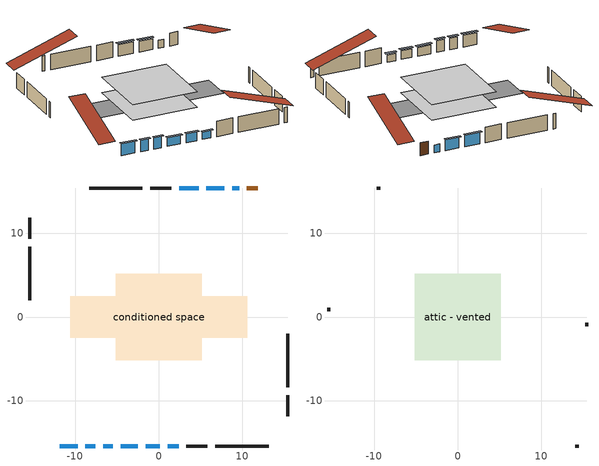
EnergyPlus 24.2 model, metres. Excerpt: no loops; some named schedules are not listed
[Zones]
conditioned space
 floor adiabatic (AdiabaticFloorConstruction): -5.15,-5.15 -5.15,5.15 5.15,5.15 5.15,-5.15 z0
 floor foundation (Slab1 construction): -10.57,-2.51 -10.57,2.51 10.57,2.51 10.57,-2.51 z0
 wall outside (AdiabaticWallConstruction 1): 11.84,15.42 10.53,15.42 z0:2.03
 wall outside (AdiabaticWallConstruction): 9.61,15.42 8.78,15.42 z0:1.22; -11.84,-15.42 -9.68,-15.42 z0:1.85; 7.85,15.42 5.69,15.42 z0:1.68; 4.76,15.42 2.43,15.42 / -8.76,-15.42 -7.59,-15.42 / -6.66,-15.42 -5.49,-15.42 z0:1.81; -4.56,-15.42 -2.48,-15.42 z0:1.35; -1.55,-15.42 0.13,-15.42 z0:1.37; 1.05,-15.42 2.37,-15.42 z0:1.14
 wall outside (Wall1 construction): 1.5,15.42 -1.02,15.42 / 3.3,-15.42 5.82,-15.42 / -15.42,11.84 -15.42,9.33 / 15.42,-11.84 15.42,-9.33 z0:2.44
 wall outside (Wall2 construction): -1.95,15.42 -8.33,15.42 / 6.75,-15.42 13.13,-15.42 / -15.42,8.4 -15.42,2.02 / 15.42,-8.4 15.42,-2.02 z0:2.44
 window (WindowConstruction 8): 9.6,15.42 8.78,15.42 z0:1.22
 window (WindowConstruction 7): -11.84,-15.42 -9.68,-15.42 z0:1.85
 window (WindowConstruction): 7.85,15.42 5.69,15.42 z0:1.68
 window (WindowConstruction 1): 4.76,15.42 2.43,15.42 z0:1.8
 window (WindowConstruction 2): -8.76,-15.42 -7.59,-15.42 z0:1.8
 window (WindowConstruction 3): -6.66,-15.42 -5.49,-15.42 z0:1.8
 window (WindowConstruction 4): -4.56,-15.42 -2.48,-15.42 z0:1.35
 window (WindowConstruction 5): -1.55,-15.42 0.12,-15.42 z0:1.37
 window (WindowConstruction 6): 1.05,-15.42 2.37,-15.42 z0:1.14
 door (Door): 11.84,15.42 10.53,15.42 z0:2.03
 ceiling adiabatic (AdiabaticFloorConstruction): 5.15,-5.15 5.15,5.15 -5.15,5.15 -5.15,-5.15 z0
attic - vented
 floor to conditioned space (Floor1 construction Reversed): -5.15,-5.15 -5.15,5.15 5.15,5.15 5.15,-5.15 z2.44
 wall outside (Wall3 construction): -9.25,15.42 -9.69,15.42 / 14.06,-15.42 14.49,-15.42 / -15.42,1.09 -15.42,0.66 / 15.42,-1.09 15.42,-0.66 z0:2.44
 roof outside (Roof1 construction): 12.77,15.42,2.44 12.77,5.38,5.78 15.42,5.38,5.78 15.42,15.42,2.44; -12.77,-15.42,2.44 -12.77,-5.38,5.78 -15.42,-5.38,5.78 -15.42,-15.42,2.44; -15.42,12.77,2.44 -5.38,12.77,5.78 -5.38,15.42,5.78 -15.42,15.42,2.44; 15.42,-12.77,2.44 5.38,-12.77,5.78 5.38,-15.42,5.78 15.42,-15.42,2.44
shading: -9.48,-15.42 -12.04,-15.42 -12.04,-15.83 -9.48,-15.83 z2.05; 5.49,15.42 8.05,15.42 8.05,15.83 5.49,15.83 z1.88; 2.23,15.42 4.96,15.42 4.96,15.83 2.23,15.83 z2.01; -7.39,-15.42 -8.96,-15.42 -8.96,-15.83 -7.39,-15.83 z2.01; -5.29,-15.42 -6.86,-15.42 -6.86,-15.83 -5.29,-15.83 z2.01; -2.28,-15.42 -4.76,-15.42 -4.76,-15.83 -2.28,-15.83 z1.55; 0.33,-15.42 -1.75,-15.42 -1.75,-15.83 0.33,-15.83 z1.57; 2.57,-15.42 0.85,-15.42 0.85,-15.83 2.57,-15.83 z1.34
[Building]
Building 1: Terrain=Suburbs
[Site:Location]
Fredericton_NB: Latitude {deg}=45.87; Longitude {deg}=-66.54; Time Zone {hr}=-4; Elevation {m}=21; Keep Site Location Information=Yes
[Site:GroundTemperature:Shallow]
1.40444, -0.745387, -0.917552, 0.102649, 4.19819, 8.27465, 11.8087, 14.0475, 14.2377, 12.4168, 8.97287, 5.02146
[Site:WaterMainsTemperature]
Calculation Method=Schedule; Temperature Schedule=mains temperature schedule
[Material] Roughness=Rough; Thermal Absorptance=0.9
Name | Thickness {m} | Conductivity {W/m-K} | Density {kg/m3} | Specific Heat {J/kg-K} | Solar Absorptance | Visible Absorptance
asphalt or fiberglass shingles | 0.00635 | 0.162714 | 1121.4 | 1465.45 | 0.4 | 0.4
ceiling loosefill ins | 0.0846667 | 0.0480833 | 16.02 | 1046.75 | 0.7 | 0.7
ceiling stud and cavity | 0.1397 | 0.102239 | 65.682 | 1177.47 | 0.7 | 0.7
concrete 4.0 in. | 0.1016 | 1.803125 | 2242.8 | 837.4 | 0.7 | 0.7
door material | 0.04445 | 0.053851 | 512.64 | 1214.23 | 0.7 | 0.7
floor covering | 0.0127 | 0.0433444 | 54.468 | 1339.84 | 0.6 | 0.6
floor rigid ins; wall rigid ins | 0.512978 | 0.029427 | 32.04 | 1214.23 | 0.7 | 0.7
floor stud and cavity | 0.1397 | 1.75129 | 37.0049 | 1207.88 | 0.7 | 0.7
furniture material conditioned space 1 | 0.1524 | 0.115458 | 640.8 | 1214.23 | 0.6 | 0.6
gypsum board | 0.0127 | 0.160291 | 801 | 837.4 | 0.6 | 0.6
interior vertical ins | 0.025908 | 0.029427 | 32.04 | 1214.23 | 0.7 | 0.7
osb sheathing 0.5 in. | 0.0127 | 0.115458 | 512.64 | 1214.23 | 0.7 | 0.7
osb sheathing 0.75 in. | 0.01905 | 0.115458 | 512.64 | 1214.23 | 0.7 | 0.7
slab rigid ins | 0.0378081 | 0.029427 | 32.04 | 1214.23 | 0.7 | 0.7
wall stud and cavity | 0.1397 | 0.108238 | 139.0536 | 1170.24 | 0.7 | 0.7
wall stud and cavity 1 | 0.1397 | 0.0944506 | 139.0536 | 1170.24 | 0.7 | 0.7
wall stud and cavity 2 | 0.0889 | 6.1454 | 50.32683 | 1063.81 | 0.6 | 0.6
wall stud and cavity 3 | 0.0889 | 0.380278 | 52.3479 | 1209.89 | 0.7 | 0.7
wall stud and cavity 4 | 0.0889 | 0.391764 | 83.0341 | 1211.67 | 0.7 | 0.7
wood siding | 0.0254 | 0.102417 | 544.68 | 1172.36 | 0.4 | 0.4
wood siding 1 | 0.00254 | 0.102417 | 544.68 | 1172.36 | 0.4 | 0.4
wood siding 2; wood siding 3 | 0.0254 | 0.102417 | 544.68 | 1172.36 | 0.7 | 0.7
[WindowMaterial:SimpleGlazingSystem]
Name | U-Factor {W/m2-K} | Solar Heat Gain Coefficient
WindowMaterial | 3.28927 | 0.63
WindowMaterial 1 | 1.85898 | 0.5
WindowMaterial 2 | 2.11562 | 0.63
WindowMaterial 3 | 2.08553 | 0.64
WindowMaterial 4 | 3.01104 | 0.55
WindowMaterial 5 | 2.3541 | 0.53
WindowMaterial 6 | 2.18489 | 0.6
WindowMaterial 7 | 6.67051 | 0.76
[Construction]
AdiabaticFloorConstruction: floor stud and cavity, floor rigid ins, osb sheathing 0.75 in., floor covering
AdiabaticWallConstruction: wood siding 2, wall rigid ins, wall stud and cavity 3, gypsum board
AdiabaticWallConstruction 1: wood siding 3, wall rigid ins, wall stud and cavity 3, gypsum board
Door: door material
Floor1 construction Reversed: gypsum board, ceiling stud and cavity, ceiling loosefill ins
furniture construction conditioned space 1: furniture material conditioned space 1
PartitionWallConstruction: gypsum board, wall stud and cavity 4, gypsum board
Roof1 construction: asphalt or fiberglass shingles
Slab1 construction: slab rigid ins, concrete 4.0 in.
Wall1 construction: wood siding, osb sheathing 0.5 in., wall stud and cavity, gypsum board
Wall2 construction: wood siding, osb sheathing 0.5 in., wall stud and cavity 1, gypsum board
Wall3 construction: wood siding 1, wall stud and cavity 2
WindowConstruction: WindowMaterial
WindowConstruction 1; WindowConstruction 2: WindowMaterial 1
WindowConstruction 3: WindowMaterial 2
WindowConstruction 4: WindowMaterial 3
WindowConstruction 5: WindowMaterial 4
WindowConstruction 6: WindowMaterial 5
WindowConstruction 7: WindowMaterial 6
WindowConstruction 8: WindowMaterial 7
[Zone] Multiplier=1; Part of Total Floor Area=Yes
Name | Volume {m3}
attic - vented | 57.6162
conditioned space | 229.6
[Space]
Name | Zone | Volume {m3}
attic - vented 1 | attic - vented | 57.6162
conditioned space 1 | conditioned space | 229.6
[ZoneInfiltration:EffectiveLeakageArea]
infil attic - vented 1: Zone or Space=attic - vented 1; Schedule=Always On Discrete; Effective Air Leakage Area {cm2}=4244.8; Stack Coefficient=0.000402136; Wind Coefficient=1.3549e-05
[ZoneMixing]
whole house fan mix: Zone or Space=attic - vented; Schedule=Always On Continuous; Design Flow Rate Calculation Method=Flow/Zone; Design Flow Rate {m3/s}=0; Source Zone or Space=conditioned space
[SurfaceProperty:ExposedFoundationPerimeter]
Slab1: Exposed Perimeter Calculation Method=TotalExposedPerimeter; Total Exposed Perimeter {m}=52.325
[InternalMass] Zone or ZoneList=conditioned space; Space or SpaceList=conditioned space 1
Name | Construction | Surface Area {m2}
furniture mass conditioned space 1 | furniture construction conditioned space 1 | 84.888
partition wall mass | PartitionWallConstruction | 212.22
[Lights]
interior lighting: Zone or ZoneList or Space or SpaceList=conditioned space 1; Schedule=interior lighting schedule; Design Level Calculation Method=LightingLevel; Lighting Level {W}=343.2; Return Air Fraction=0; Fraction Radiant=0.6; Fraction Visible=0.2; Fraction Replaceable=1
[People]
occupants: Zone or ZoneList or Space or SpaceList=conditioned space 1; Number of People Schedule=occupants schedule; Number of People Calculation Method=People; Number of People=3; Fraction Radiant=0.314171; Sensible Heat Fraction=0.56303; Activity Level Schedule=occupants activity schedule; Carbon Dioxide Generation Rate {m3/s-W}=0; Enable ASHRAE 55 Comfort Warnings=No; Mean Radiant Temperature Calculation Type=EnclosureAveraged
[ElectricEquipment] Zone or ZoneList or Space or SpaceList=conditioned space 1; Design Level Calculation Method=EquipmentLevel
Name | Schedule | Design Level {W} | Fraction Latent | Fraction Radiant | Fraction Lost
clothes dryer | clothes dryer schedule | 140.772 | 0.015 | 0.081 | 0.85
clothes washer | clothes washer schedule | 32.1985 | 0.03 | 0.162 | 0.7
cooking range | cooking range schedule | 215.147 | 0.08 | 0.432 | 0.2
dishwasher | dishwasher schedule | 66.8632 | 0.3 | 0.18 | 0.4
fridge | fridge schedule | 72.9452 | 0 | 0.6 | 0
mech vent bath fan 0 | mech vent bath fan 0 schedule | 50.2 | 0 | 0 | 1
mech vent house fan | mech vent house fan schedule | 0 | 0 | 0 | 1
mech vent house fan cfis | mech vent house fan cfis schedule | 0 | 0 | 0 | 0
mech vent range fan 0 | mech vent range fan 0 schedule | 57 | 0 | 0 | 1
misc plug loads | misc plug loads schedule | 494.7 | 0.045 | 0.513 | 0.1
whole house fan | Always On Discrete | 0 | 0 | 0 | 1
[OtherEquipment] Zone or ZoneList or Space or SpaceList=conditioned space 1; Design Level Calculation Method=EquipmentLevel
Name | Fuel Type | Schedule | Design Level {W} | Fraction Latent | Fraction Radiant | Fraction Lost
clothes dryer 1 | Electricity | clothes dryer schedule | 0 | 0.015 | 0.081 | 0.85
cooking range 1 | Electricity | cooking range schedule | 0 | 0.08 | 0.432 | 0.2
general water use latent | None | general water use schedule | 62.594 | 1 | 0 | 0
general water use sensible | None | general water use schedule | -61.6891 | 0 | 0.6 | 0
mech vent house fan latent load | None | Always On Discrete | 0 | 1 | 0 | 0
mech vent house fan sensible load | None | Always On Discrete | 0 | 0 | 0 | 0
water heater energy adjustment1 | Electricity | Always On Discrete | 0.01 | 0 | 0 | 1
[ZoneInfiltration:DesignFlowRate] Zone or ZoneList or Space or SpaceList=conditioned space 1; Schedule=Always On Discrete; Design Flow Rate Calculation Method=Flow/Zone; Design Flow Rate {m3/s}=0
infil flow; natural vent flow; whole house fan flow
[Foundation:Kiva]
Foundation Kiva 1: Initial Indoor Air Temperature {C}=18; Interior Vertical Insulation Material=interior vertical ins; Interior Vertical Insulation Depth {m}=0.1016; Wall Height Above Grade {m}=0.1016; Wall Depth Below Slab {m}=0.2032
[Foundation:Kiva:Settings]
Soil Conductivity {W/m-K}=0.849921; Soil Density {kg/m3}=1842.3; Soil Specific Heat {J/kg-K}=418.7; Ground Solar Absorptivity=0.9; Ground Thermal Absorptivity=0.9; Ground Surface Roughness {m}=0.03; Far-Field Width {m}=40; Deep-Ground Boundary Condition=ZeroFlux; Deep-Ground Depth {m}=40; Minimum Cell Dimension {m}=0.2; Maximum Cell Growth Coefficient=3; Simulation Timestep=Timestep
[Exterior:Lights]
exterior lighting: Schedule=exterior lighting schedule; Design Level {W}=75.6
[Schedule:Constant]
Name | Hourly Value
Always On Continuous; mech vent house fan schedule; mech vent house fan cfis schedule; Always On Discrete | 1
occupants activity schedule | 117.228
fridge schedule | 0
[Schedule:Day:Interval]
interior lighting schedule day: No, 01:00, 0.108182, 04:00, 0.0901515, 05:00, 0.0991667, 06:00, 0.162273, 07:00, 0.270455, 08:00, 0.342576, 10:00, 0.369621, 11:00, 0.351591, 12:00, 0.333561, 13:00, 0.324545, 14:00, 0.31553, 15:00, 0.333561, 16:00, 0.369621, 17:00, 0.450758, 18:00, 0.585985, 19:00, 0.775303, 20:00, 0.955606, 21:00, 0.991667, 22:00, 0.712197, 23:00, 0.360606, 24:00, 0.162273
interior lighting schedule day 1: No, 01:00, 0.100909, 04:00, 0.0840909, 05:00, 0.0925, 06:00, 0.151364, 07:00, 0.252273, 08:00, 0.319545, 10:00, 0.344773, 11:00, 0.327955, 12:00, 0.311136, 13:00, 0.302727, 14:00, 0.294318, 15:00, 0.311136, 16:00, 0.344773, 17:00, 0.420455, 18:00, 0.546591, 19:00, 0.723182, 20:00, 0.891364, 21:00, 0.925, 22:00, 0.664318, 23:00, 0.336364, 24:00, 0.151364
interior lighting schedule default day: No, 24:00, 0
[Schedule:Week:Daily]
interior lighting schedule Week Rule - Jan1-Jan27: interior lighting schedule day, interior lighting schedule day, interior lighting schedule day, interior lighting schedule day, interior lighting schedule day, interior lighting schedule day, interior lighting schedule day, interior lighting schedule default day, interior lighting schedule default day, interior lighting schedule default day, interior lighting schedule default day, interior lighting schedule default day
interior lighting schedule Week Rule - Jan28-Feb3: interior lighting schedule day, interior lighting schedule day, interior lighting schedule day, interior lighting schedule day, interior lighting schedule day 1, interior lighting schedule day 1, interior lighting schedule day 1, interior lighting schedule default day, interior lighting schedule default day, interior lighting schedule default day, interior lighting schedule default day, interior lighting schedule default day
interior lighting schedule Week Rule - Feb4-Feb24: interior lighting schedule day 1, interior lighting schedule day 1, interior lighting schedule day 1, interior lighting schedule day 1, interior lighting schedule day 1, interior lighting schedule day 1, interior lighting schedule day 1, interior lighting schedule default day, interior lighting schedule default day, interior lighting schedule default day, interior lighting schedule default day, interior lighting schedule default day
interior lighting schedule Week Rule - Feb25-Mar3: interior lighting schedule day 1, interior lighting schedule day 1, interior lighting schedule day 1, interior lighting schedule day 1, interior lighting schedule day 2, interior lighting schedule day 2, interior lighting schedule day 2, interior lighting schedule default day, interior lighting schedule default day, interior lighting schedule default day, interior lighting schedule default day, interior lighting schedule default day
interior lighting schedule Week Rule - Mar4-Mar31: interior lighting schedule day 2, interior lighting schedule day 2, interior lighting schedule day 2, interior lighting schedule day 2, interior lighting schedule day 2, interior lighting schedule day 2, interior lighting schedule day 2, interior lighting schedule default day, interior lighting schedule default day, interior lighting schedule default day, interior lighting schedule default day, interior lighting schedule default day
interior lighting schedule Week Rule - Apr1-Apr28: interior lighting schedule day 3, interior lighting schedule day 3, interior lighting schedule day 3, interior lighting schedule day 3, interior lighting schedule day 3, interior lighting schedule day 3, interior lighting schedule day 3, interior lighting schedule default day, interior lighting schedule default day, interior lighting schedule default day, interior lighting schedule default day, interior lighting schedule default day
interior lighting schedule Week Rule - Apr29-May5: interior lighting schedule day 3, interior lighting schedule day 3, interior lighting schedule day 4, interior lighting schedule day 4, interior lighting schedule day 4, interior lighting schedule day 4, interior lighting schedule day 4, interior lighting schedule default day, interior lighting schedule default day, interior lighting schedule default day, interior lighting schedule default day, interior lighting schedule default day
interior lighting schedule Week Rule - May6-May26: interior lighting schedule day 4, interior lighting schedule day 4, interior lighting schedule day 4, interior lighting schedule day 4, interior lighting schedule day 4, interior lighting schedule day 4, interior lighting schedule day 4, interior lighting schedule default day, interior lighting schedule default day, interior lighting schedule default day, interior lighting schedule default day, interior lighting schedule default day
interior lighting schedule Week Rule - May27-Jun2: interior lighting schedule day 4, interior lighting schedule day 4, interior lighting schedule day 4, interior lighting schedule day 4, interior lighting schedule day 4, interior lighting schedule day 5, interior lighting schedule day 5, interior lighting schedule default day, interior lighting schedule default day, interior lighting schedule default day, interior lighting schedule default day, interior lighting schedule default day
interior lighting schedule Week Rule - Jun3-Jun30: interior lighting schedule day 5, interior lighting schedule day 5, interior lighting schedule day 5, interior lighting schedule day 5, interior lighting schedule day 5, interior lighting schedule day 5, interior lighting schedule day 5, interior lighting schedule default day, interior lighting schedule default day, interior lighting schedule default day, interior lighting schedule default day, interior lighting schedule default day
interior lighting schedule Week Rule - Jul1-Jul28: interior lighting schedule day 6, interior lighting schedule day 6, interior lighting schedule day 6, interior lighting schedule day 6, interior lighting schedule day 6, interior lighting schedule day 6, interior lighting schedule day 6, interior lighting schedule default day, interior lighting schedule default day, interior lighting schedule default day, interior lighting schedule default day, interior lighting schedule default day
interior lighting schedule Week Rule - Jul29-Aug4: interior lighting schedule day 6, interior lighting schedule day 6, interior lighting schedule day 6, interior lighting schedule day 7, interior lighting schedule day 7, interior lighting schedule day 7, interior lighting schedule day 7, interior lighting schedule default day, interior lighting schedule default day, interior lighting schedule default day, interior lighting schedule default day, interior lighting schedule default day
interior lighting schedule Week Rule - Aug5-Aug25: interior lighting schedule day 7, interior lighting schedule day 7, interior lighting schedule day 7, interior lighting schedule day 7, interior lighting schedule day 7, interior lighting schedule day 7, interior lighting schedule day 7, interior lighting schedule default day, interior lighting schedule default day, interior lighting schedule default day, interior lighting schedule default day, interior lighting schedule default day
interior lighting schedule Week Rule - Aug26-Sep1: interior lighting schedule day 7, interior lighting schedule day 7, interior lighting schedule day 7, interior lighting schedule day 7, interior lighting schedule day 7, interior lighting schedule day 7, interior lighting schedule day 8, interior lighting schedule default day, interior lighting schedule default day, interior lighting schedule default day, interior lighting schedule default day, interior lighting schedule default day
interior lighting schedule Week Rule - Sep2-Sep29: interior lighting schedule day 8, interior lighting schedule day 8, interior lighting schedule day 8, interior lighting schedule day 8, interior lighting schedule day 8, interior lighting schedule day 8, interior lighting schedule day 8, interior lighting schedule default day, interior lighting schedule default day, interior lighting schedule default day, interior lighting schedule default day, interior lighting schedule default day
interior lighting schedule Week Rule - Sep30-Oct6: interior lighting schedule day 8, interior lighting schedule day 9, interior lighting schedule day 9, interior lighting schedule day 9, interior lighting schedule day 9, interior lighting schedule day 9, interior lighting schedule day 9, interior lighting schedule default day, interior lighting schedule default day, interior lighting schedule default day, interior lighting schedule default day, interior lighting schedule default day
interior lighting schedule Week Rule - Oct7-Oct27: interior lighting schedule day 9, interior lighting schedule day 9, interior lighting schedule day 9, interior lighting schedule day 9, interior lighting schedule day 9, interior lighting schedule day 9, interior lighting schedule day 9, interior lighting schedule default day, interior lighting schedule default day, interior lighting schedule default day, interior lighting schedule default day, interior lighting schedule default day
interior lighting schedule Week Rule - Oct28-Nov3: interior lighting schedule day 9, interior lighting schedule day 9, interior lighting schedule day 9, interior lighting schedule day 9, interior lighting schedule day 10, interior lighting schedule day 10, interior lighting schedule day 10, interior lighting schedule default day, interior lighting schedule default day, interior lighting schedule default day, interior lighting schedule default day, interior lighting schedule default day
interior lighting schedule Week Rule - Nov4-Nov24: interior lighting schedule day 10, interior lighting schedule day 10, interior lighting schedule day 10, interior lighting schedule day 10, interior lighting schedule day 10, interior lighting schedule day 10, interior lighting schedule day 10, interior lighting schedule default day, interior lighting schedule default day, interior lighting schedule default day, interior lighting schedule default day, interior lighting schedule default day
interior lighting schedule Week Rule - Nov25-Dec1: interior lighting schedule day 10, interior lighting schedule day 10, interior lighting schedule day 10, interior lighting schedule day 10, interior lighting schedule day 10, interior lighting schedule day 10, interior lighting schedule day 11, interior lighting schedule default day, interior lighting schedule default day, interior lighting schedule default day, interior lighting schedule default day, interior lighting schedule default day
interior lighting schedule Week Rule - Dec2-Dec31: interior lighting schedule day 11, interior lighting schedule day 11, interior lighting schedule day 11, interior lighting schedule day 11, interior lighting schedule day 11, interior lighting schedule day 11, interior lighting schedule day 11, interior lighting schedule default day, interior lighting schedule default day, interior lighting schedule default day, interior lighting schedule default day, interior lighting schedule default day
occupants schedule Week Rule - Jan1-Dec31: occupants schedule day, occupants schedule day, occupants schedule day, occupants schedule day, occupants schedule day, occupants schedule day, occupants schedule day, occupants schedule default day, occupants schedule default day, occupants schedule default day, occupants schedule default day, occupants schedule default day
clothes dryer schedule Week Rule - Jan1-Dec31: clothes dryer schedule day, clothes dryer schedule day, clothes dryer schedule day, clothes dryer schedule day, clothes dryer schedule day, clothes dryer schedule day, clothes dryer schedule day, clothes dryer schedule default day, clothes dryer schedule default day, clothes dryer schedule default day, clothes dryer schedule default day, clothes dryer schedule default day
clothes washer schedule Week Rule - Jan1-Dec31: clothes washer schedule day, clothes washer schedule day, clothes washer schedule day, clothes washer schedule day, clothes washer schedule day, clothes washer schedule day, clothes washer schedule day, clothes washer schedule default day, clothes washer schedule default day, clothes washer schedule default day, clothes washer schedule default day, clothes washer schedule default day
cooking range schedule Week Rule - Jan1-Dec31: cooking range schedule day, cooking range schedule day, cooking range schedule day, cooking range schedule day, cooking range schedule day, cooking range schedule day, cooking range schedule day, cooking range schedule default day, cooking range schedule default day, cooking range schedule default day, cooking range schedule default day, cooking range schedule default day
dishwasher schedule Week Rule - Jan1-Dec31: dishwasher schedule day, dishwasher schedule day, dishwasher schedule day, dishwasher schedule day, dishwasher schedule day, dishwasher schedule day, dishwasher schedule day, dishwasher schedule default day, dishwasher schedule default day, dishwasher schedule default day, dishwasher schedule default day, dishwasher schedule default day
mech vent bath fan 0 schedule Week Rule - Jan1-Dec31: mech vent bath fan 0 schedule day, mech vent bath fan 0 schedule day, mech vent bath fan 0 schedule day, mech vent bath fan 0 schedule day, mech vent bath fan 0 schedule day, mech vent bath fan 0 schedule day, mech vent bath fan 0 schedule day, mech vent bath fan 0 schedule default day, mech vent bath fan 0 schedule default day, mech vent bath fan 0 schedule default day, mech vent bath fan 0 schedule default day, mech vent bath fan 0 schedule default day
mech vent range fan 0 schedule Week Rule - Jan1-Dec31: mech vent range fan 0 schedule day, mech vent range fan 0 schedule day, mech vent range fan 0 schedule day, mech vent range fan 0 schedule day, mech vent range fan 0 schedule day, mech vent range fan 0 schedule day, mech vent range fan 0 schedule day, mech vent range fan 0 schedule default day, mech vent range fan 0 schedule default day, mech vent range fan 0 schedule default day, mech vent range fan 0 schedule default day, mech vent range fan 0 schedule default day
misc plug loads schedule Week Rule - Jan1-Dec31: misc plug loads schedule day, misc plug loads schedule day, misc plug loads schedule day, misc plug loads schedule day, misc plug loads schedule day, misc plug loads schedule day, misc plug loads schedule day, misc plug loads schedule default day, misc plug loads schedule default day, misc plug loads schedule default day, misc plug loads schedule default day, misc plug loads schedule default day
general water use schedule Week Rule - Jan1-Dec31: general water use schedule day, general water use schedule day, general water use schedule day, general water use schedule day, general water use schedule day, general water use schedule day, general water use schedule day, general water use schedule default day, general water use schedule default day, general water use schedule default day, general water use schedule default day, general water use schedule default day
exterior lighting schedule Week Rule - Jan1-Jan27: exterior lighting schedule day, exterior lighting schedule day, exterior lighting schedule day, exterior lighting schedule day, exterior lighting schedule day, exterior lighting schedule day, exterior lighting schedule day, exterior lighting schedule default day, exterior lighting schedule default day, exterior lighting schedule default day, exterior lighting schedule default day, exterior lighting schedule default day
exterior lighting schedule Week Rule - Jan28-Feb3: exterior lighting schedule day, exterior lighting schedule day, exterior lighting schedule day, exterior lighting schedule day, exterior lighting schedule day 1, exterior lighting schedule day 1, exterior lighting schedule day 1, exterior lighting schedule default day, exterior lighting schedule default day, exterior lighting schedule default day, exterior lighting schedule default day, exterior lighting schedule default day
exterior lighting schedule Week Rule - Feb4-Feb24: exterior lighting schedule day 1, exterior lighting schedule day 1, exterior lighting schedule day 1, exterior lighting schedule day 1, exterior lighting schedule day 1, exterior lighting schedule day 1, exterior lighting schedule day 1, exterior lighting schedule default day, exterior lighting schedule default day, exterior lighting schedule default day, exterior lighting schedule default day, exterior lighting schedule default day
exterior lighting schedule Week Rule - Feb25-Mar3: exterior lighting schedule day 1, exterior lighting schedule day 1, exterior lighting schedule day 1, exterior lighting schedule day 1, exterior lighting schedule day 2, exterior lighting schedule day 2, exterior lighting schedule day 2, exterior lighting schedule default day, exterior lighting schedule default day, exterior lighting schedule default day, exterior lighting schedule default day, exterior lighting schedule default day
exterior lighting schedule Week Rule - Mar4-Mar31: exterior lighting schedule day 2, exterior lighting schedule day 2, exterior lighting schedule day 2, exterior lighting schedule day 2, exterior lighting schedule day 2, exterior lighting schedule day 2, exterior lighting schedule day 2, exterior lighting schedule default day, exterior lighting schedule default day, exterior lighting schedule default day, exterior lighting schedule default day, exterior lighting schedule default day
exterior lighting schedule Week Rule - Apr1-Apr28: exterior lighting schedule day 3, exterior lighting schedule day 3, exterior lighting schedule day 3, exterior lighting schedule day 3, exterior lighting schedule day 3, exterior lighting schedule day 3, exterior lighting schedule day 3, exterior lighting schedule default day, exterior lighting schedule default day, exterior lighting schedule default day, exterior lighting schedule default day, exterior lighting schedule default day
exterior lighting schedule Week Rule - Apr29-May5: exterior lighting schedule day 3, exterior lighting schedule day 3, exterior lighting schedule day 4, exterior lighting schedule day 4, exterior lighting schedule day 4, exterior lighting schedule day 4, exterior lighting schedule day 4, exterior lighting schedule default day, exterior lighting schedule default day, exterior lighting schedule default day, exterior lighting schedule default day, exterior lighting schedule default day
exterior lighting schedule Week Rule - May6-May26: exterior lighting schedule day 4, exterior lighting schedule day 4, exterior lighting schedule day 4, exterior lighting schedule day 4, exterior lighting schedule day 4, exterior lighting schedule day 4, exterior lighting schedule day 4, exterior lighting schedule default day, exterior lighting schedule default day, exterior lighting schedule default day, exterior lighting schedule default day, exterior lighting schedule default day
exterior lighting schedule Week Rule - May27-Jun2: exterior lighting schedule day 4, exterior lighting schedule day 4, exterior lighting schedule day 4, exterior lighting schedule day 4, exterior lighting schedule day 4, exterior lighting schedule day 5, exterior lighting schedule day 5, exterior lighting schedule default day, exterior lighting schedule default day, exterior lighting schedule default day, exterior lighting schedule default day, exterior lighting schedule default day
exterior lighting schedule Week Rule - Jun3-Jun30: exterior lighting schedule day 5, exterior lighting schedule day 5, exterior lighting schedule day 5, exterior lighting schedule day 5, exterior lighting schedule day 5, exterior lighting schedule day 5, exterior lighting schedule day 5, exterior lighting schedule default day, exterior lighting schedule default day, exterior lighting schedule default day, exterior lighting schedule default day, exterior lighting schedule default day
exterior lighting schedule Week Rule - Jul1-Jul28: exterior lighting schedule day 6, exterior lighting schedule day 6, exterior lighting schedule day 6, exterior lighting schedule day 6, exterior lighting schedule day 6, exterior lighting schedule day 6, exterior lighting schedule day 6, exterior lighting schedule default day, exterior lighting schedule default day, exterior lighting schedule default day, exterior lighting schedule default day, exterior lighting schedule default day
exterior lighting schedule Week Rule - Jul29-Aug4: exterior lighting schedule day 6, exterior lighting schedule day 6, exterior lighting schedule day 6, exterior lighting schedule day 7, exterior lighting schedule day 7, exterior lighting schedule day 7, exterior lighting schedule day 7, exterior lighting schedule default day, exterior lighting schedule default day, exterior lighting schedule default day, exterior lighting schedule default day, exterior lighting schedule default day
exterior lighting schedule Week Rule - Aug5-Aug25: exterior lighting schedule day 7, exterior lighting schedule day 7, exterior lighting schedule day 7, exterior lighting schedule day 7, exterior lighting schedule day 7, exterior lighting schedule day 7, exterior lighting schedule day 7, exterior lighting schedule default day, exterior lighting schedule default day, exterior lighting schedule default day, exterior lighting schedule default day, exterior lighting schedule default day
exterior lighting schedule Week Rule - Aug26-Sep1: exterior lighting schedule day 7, exterior lighting schedule day 7, exterior lighting schedule day 7, exterior lighting schedule day 7, exterior lighting schedule day 7, exterior lighting schedule day 7, exterior lighting schedule day 8, exterior lighting schedule default day, exterior lighting schedule default day, exterior lighting schedule default day, exterior lighting schedule default day, exterior lighting schedule default day
exterior lighting schedule Week Rule - Sep2-Sep29: exterior lighting schedule day 8, exterior lighting schedule day 8, exterior lighting schedule day 8, exterior lighting schedule day 8, exterior lighting schedule day 8, exterior lighting schedule day 8, exterior lighting schedule day 8, exterior lighting schedule default day, exterior lighting schedule default day, exterior lighting schedule default day, exterior lighting schedule default day, exterior lighting schedule default day
exterior lighting schedule Week Rule - Sep30-Oct6: exterior lighting schedule day 8, exterior lighting schedule day 9, exterior lighting schedule day 9, exterior lighting schedule day 9, exterior lighting schedule day 9, exterior lighting schedule day 9, exterior lighting schedule day 9, exterior lighting schedule default day, exterior lighting schedule default day, exterior lighting schedule default day, exterior lighting schedule default day, exterior lighting schedule default day
exterior lighting schedule Week Rule - Oct7-Oct27: exterior lighting schedule day 9, exterior lighting schedule day 9, exterior lighting schedule day 9, exterior lighting schedule day 9, exterior lighting schedule day 9, exterior lighting schedule day 9, exterior lighting schedule day 9, exterior lighting schedule default day, exterior lighting schedule default day, exterior lighting schedule default day, exterior lighting schedule default day, exterior lighting schedule default day
exterior lighting schedule Week Rule - Oct28-Nov3: exterior lighting schedule day 9, exterior lighting schedule day 9, exterior lighting schedule day 9, exterior lighting schedule day 9, exterior lighting schedule day 10, exterior lighting schedule day 10, exterior lighting schedule day 10, exterior lighting schedule default day, exterior lighting schedule default day, exterior lighting schedule default day, exterior lighting schedule default day, exterior lighting schedule default day
exterior lighting schedule Week Rule - Nov4-Nov24: exterior lighting schedule day 10, exterior lighting schedule day 10, exterior lighting schedule day 10, exterior lighting schedule day 10, exterior lighting schedule day 10, exterior lighting schedule day 10, exterior lighting schedule day 10, exterior lighting schedule default day, exterior lighting schedule default day, exterior lighting schedule default day, exterior lighting schedule default day, exterior lighting schedule default day
exterior lighting schedule Week Rule - Nov25-Dec1: exterior lighting schedule day 10, exterior lighting schedule day 10, exterior lighting schedule day 10, exterior lighting schedule day 10, exterior lighting schedule day 10, exterior lighting schedule day 10, exterior lighting schedule day 11, exterior lighting schedule default day, exterior lighting schedule default day, exterior lighting schedule default day, exterior lighting schedule default day, exterior lighting schedule default day
exterior lighting schedule Week Rule - Dec2-Dec31: exterior lighting schedule day 11, exterior lighting schedule day 11, exterior lighting schedule day 11, exterior lighting schedule day 11, exterior lighting schedule day 11, exterior lighting schedule day 11, exterior lighting schedule day 11, exterior lighting schedule default day, exterior lighting schedule default day, exterior lighting schedule default day, exterior lighting schedule default day, exterior lighting schedule default day
[Schedule:Year]
interior lighting schedule: interior lighting schedule Week Rule - Jan1-Jan27, 1, 1, 1, 27, interior lighting schedule Week Rule - Jan28-Feb3, 1, 28, 2, 3, interior lighting schedule Week Rule - Feb4-Feb24, 2, 4, 2, 24, interior lighting schedule Week Rule - Feb25-Mar3, 2, 25, 3, 3, interior lighting schedule Week Rule - Mar4-Mar31, 3, 4, 3, 31, interior lighting schedule Week Rule - Apr1-Apr28, 4, 1, 4, 28, interior lighting schedule Week Rule - Apr29-May5, 4, 29, 5, 5, interior lighting schedule Week Rule - May6-May26, 5, 6, 5, 26, interior lighting schedule Week Rule - May27-Jun2, 5, 27, 6, 2, interior lighting schedule Week Rule - Jun3-Jun30, 6, 3, 6, 30, interior lighting schedule Week Rule - Jul1-Jul28, 7, 1, 7, 28, interior lighting schedule Week Rule - Jul29-Aug4, 7, 29, 8, 4, interior lighting schedule Week Rule - Aug5-Aug25, 8, 5, 8, 25, interior lighting schedule Week Rule - Aug26-Sep1, 8, 26, 9, 1, interior lighting schedule Week Rule - Sep2-Sep29, 9, 2, 9, 29, interior lighting schedule Week Rule - Sep30-Oct6, 9, 30, 10, 6, interior lighting schedule Week Rule - Oct7-Oct27, 10, 7, 10, 27, interior lighting schedule Week Rule - Oct28-Nov3, 10, 28, 11, 3, interior lighting schedule Week Rule - Nov4-Nov24, 11, 4, 11, 24, interior lighting schedule Week Rule - Nov25-Dec1, 11, 25, 12, 1, interior lighting schedule Week Rule - Dec2-Dec31, 12, 2, 12, 31
occupants schedule: occupants schedule Week Rule - Jan1-Dec31, 1, 1, 12, 31
clothes dryer schedule: clothes dryer schedule Week Rule - Jan1-Dec31, 1, 1, 12, 31
clothes washer schedule: clothes washer schedule Week Rule - Jan1-Dec31, 1, 1, 12, 31
cooking range schedule: cooking range schedule Week Rule - Jan1-Dec31, 1, 1, 12, 31
dishwasher schedule: dishwasher schedule Week Rule - Jan1-Dec31, 1, 1, 12, 31
mech vent bath fan 0 schedule: mech vent bath fan 0 schedule Week Rule - Jan1-Dec31, 1, 1, 12, 31
mech vent range fan 0 schedule: mech vent range fan 0 schedule Week Rule - Jan1-Dec31, 1, 1, 12, 31
misc plug loads schedule: misc plug loads schedule Week Rule - Jan1-Dec31, 1, 1, 12, 31
general water use schedule: general water use schedule Week Rule - Jan1-Dec31, 1, 1, 12, 31
exterior lighting schedule: exterior lighting schedule Week Rule - Jan1-Jan27, 1, 1, 1, 27, exterior lighting schedule Week Rule - Jan28-Feb3, 1, 28, 2, 3, exterior lighting schedule Week Rule - Feb4-Feb24, 2, 4, 2, 24, exterior lighting schedule Week Rule - Feb25-Mar3, 2, 25, 3, 3, exterior lighting schedule Week Rule - Mar4-Mar31, 3, 4, 3, 31, exterior lighting schedule Week Rule - Apr1-Apr28, 4, 1, 4, 28, exterior lighting schedule Week Rule - Apr29-May5, 4, 29, 5, 5, exterior lighting schedule Week Rule - May6-May26, 5, 6, 5, 26, exterior lighting schedule Week Rule - May27-Jun2, 5, 27, 6, 2, exterior lighting schedule Week Rule - Jun3-Jun30, 6, 3, 6, 30, exterior lighting schedule Week Rule - Jul1-Jul28, 7, 1, 7, 28, exterior lighting schedule Week Rule - Jul29-Aug4, 7, 29, 8, 4, exterior lighting schedule Week Rule - Aug5-Aug25, 8, 5, 8, 25, exterior lighting schedule Week Rule - Aug26-Sep1, 8, 26, 9, 1, exterior lighting schedule Week Rule - Sep2-Sep29, 9, 2, 9, 29, exterior lighting schedule Week Rule - Sep30-Oct6, 9, 30, 10, 6, exterior lighting schedule Week Rule - Oct7-Oct27, 10, 7, 10, 27, exterior lighting schedule Week Rule - Oct28-Nov3, 10, 28, 11, 3, exterior lighting schedule Week Rule - Nov4-Nov24, 11, 4, 11, 24, exterior lighting schedule Week Rule - Nov25-Dec1, 11, 25, 12, 1, exterior lighting schedule Week Rule - Dec2-Dec31, 12, 2, 12, 31
[Schedule:Compact]
mains temperature schedule: Through: 01/01, For: AllDays, Until: 24:00, 6.14222, Through: 01/02, For: AllDays, Until: 24:00, 6.07056, Through: 01/03, For: AllDays, Until: 24:00, 6.00056, Through: 01/04, For: AllDays, Until: 24:00, 5.93111, Through: 01/05, For: AllDays, Until: 24:00, 5.86333, Through: 01/06, For: AllDays, Until: 24:00, 5.79611, Through: 01/07, For: AllDays, Until: 24:00, 5.73056, Through: 01/08, For: AllDays, Until: 24:00, 5.66611, Through: 01/09, For: AllDays, Until: 24:00, 5.60278, Through: 01/10, For: AllDays, Until: 24:00, 5.54056, Through: 01/11, For: AllDays, Until: 24:00, 5.48, Through: 01/12, For: AllDays, Until: 24:00, 5.42056, Through: 01/13, For: AllDays, Until: 24:00, 5.36222, Through: 01/14, For: AllDays, Until: 24:00, 5.30556, Through: 01/15, For: AllDays, Until: 24:00, 5.25, Through: 01/16, For: AllDays, Until: 24:00, 5.19611, Through: 01/17, For: AllDays, Until: 24:00, 5.14333, Through: 01/18, For: AllDays, Until: 24:00, 5.09167, Through: 01/19, For: AllDays, Until: 24:00, 5.04167, Through: 01/20, For: AllDays, Until: 24:00, 4.99333, Through: 01/21, For: AllDays, Until: 24:00, 4.94611, Through: 01/22, For: AllDays, Until: 24:00, 4.90056, Through: 01/23, For: AllDays, Until: 24:00, 4.85611, Through: 01/24, For: AllDays, Until: 24:00, 4.81389, Through: 01/25, For: AllDays, Until: 24:00, 4.77222, Through: 01/26, For: AllDays, Until: 24:00, 4.73278, Through: 01/27, For: AllDays, Until: 24:00, 4.69444, Through: 01/28, For: AllDays, Until: 24:00, 4.65778, Through: 01/29, For: AllDays, Until: 24:00, 4.62278, Through: 01/30, For: AllDays, Until: 24:00, 4.58889, Through: 01/31, For: AllDays, Until: 24:00, 4.55667, Through: 02/01, For: AllDays, Until: 24:00, 4.52611, Through: 02/02, For: AllDays, Until: 24:00, 4.49722, Through: 02/03, For: AllDays, Until: 24:00, 4.47, Through: 02/04, For: AllDays, Until: 24:00, 4.44389, Through: 02/05, For: AllDays, Until: 24:00, 4.42, Through: 02/06, For: AllDays, Until: 24:00, 4.39722, Through: 02/07, For: AllDays, Until: 24:00, 4.37611, Through: 02/08, For: AllDays, Until: 24:00, 4.35722, Through: 02/09, For: AllDays, Until: 24:00, 4.33944, Through: 02/10, For: AllDays, Until: 24:00, 4.32333, Through: 02/11, For: AllDays, Until: 24:00, 4.30889, Through: 02/12, For: AllDays, Until: 24:00, 4.29556, Through: 02/13, For: AllDays, Until: 24:00, 4.28444, Through: 02/14, For: AllDays, Until: 24:00, 4.275, Through: 02/15, For: AllDays, Until: 24:00, 4.26722, Through: 02/16, For: AllDays, Until: 24:00, 4.26056, Through: 02/17, For: AllDays, Until: 24:00, 4.25611, Through: 02/18, For: AllDays, Until: 24:00, 4.25333, Through: 02/19, For: AllDays, Until: 24:00, 4.25167, Through: 02/20, For: AllDays, Until: 24:00, 4.25222, Through: 02/21, For: AllDays, Until: 24:00, 4.25389, Through: 02/22, For: AllDays, Until: 24:00, 4.25778, Through: 02/23, For: AllDays, Until: 24:00, 4.26278, Through: 02/24, For: AllDays, Until: 24:00, 4.27, Through: 02/25, For: AllDays, Until: 24:00, 4.27833, Through: 02/26, For: AllDays, Until: 24:00, 4.28889, Through: 02/27, For: AllDays, Until: 24:00, 4.30056, Through: 02/28, For: AllDays, Until: 24:00, 4.31389, Through: 03/01, For: AllDays, Until: 24:00, 4.32944, Through: 03/02, For: AllDays, Until: 24:00, 4.34611, Through: 03/03, For: AllDays, Until: 24:00, 4.36444, Through: 03/04, For: AllDays, Until: 24:00, 4.38444, Through: 03/05, For: AllDays, Until: 24:00, 4.40611, Through: 03/06, For: AllDays, Until: 24:00, 4.42944, Through: 03/07, For: AllDays, Until: 24:00, 4.45389, Through: 03/08, For: AllDays, Until: 24:00, 4.48056, Through: 03/09, For: AllDays, Until: 24:00, 4.50833, Through: 03/10, For: AllDays, Until: 24:00, 4.53778, Through: 03/11, For: AllDays, Until: 24:00, 4.56889, Through: 03/12, For: AllDays, Until: 24:00, 4.60167, Through: 03/13, For: AllDays, Until: 24:00, 4.63611, Through: 03/14, For: AllDays, Until: 24:00, 4.67167, Through: 03/15, For: AllDays, Until: 24:00, 4.70889, Through: 03/16, For: AllDays, Until: 24:00, 4.74778, Through: 03/17, For: AllDays, Until: 24:00, 4.78833, Through: 03/18, For: AllDays, Until: 24:00, 4.83, Through: 03/19, For: AllDays, Until: 24:00, 4.87333, Through: 03/20, For: AllDays, Until: 24:00, 4.91833, Through: 03/21, For: AllDays, Until: 24:00, 4.96444, Through: 03/22, For: AllDays, Until: 24:00, 5.01222, Through: 03/23, For: AllDays, Until: 24:00, 5.06111, Through: 03/24, For: AllDays, Until: 24:00, 5.11167, Through: 03/25, For: AllDays, Until: 24:00, 5.16389, Through: 03/26, For: AllDays, Until: 24:00, 5.21722, Through: 03/27, For: AllDays, Until: 24:00, 5.27167, Through: 03/28, For: AllDays, Until: 24:00, 5.32778, Through: 03/29, For: AllDays, Until: 24:00, 5.385, Through: 03/30, For: AllDays, Until: 24:00, 5.44389, Through: 03/31, For: AllDays, Until: 24:00, 5.50333, Through: 04/01, For: AllDays, Until: 24:00, 5.565, Through: 04/02, For: AllDays, Until: 24:00, 5.62722, Through: 04/03, For: AllDays, Until: 24:00, 5.69111, Through: 04/04, For: AllDays, Until: 24:00, 5.75611, Through: 04/05, For: AllDays, Until: 24:00, 5.82222, Through: 04/06, For: AllDays, Until: 24:00, 5.88944, Through: 04/07, For: AllDays, Until: 24:00, 5.95833, Through: 04/08, For: AllDays, Until: 24:00, 6.02778, Through: 04/09, For: AllDays, Until: 24:00, 6.09833, Through: 04/10, For: AllDays, Until: 24:00, 6.17056, Through: 04/11, For: AllDays, Until: 24:00, 6.24333, Through: 04/12, For: AllDays, Until: 24:00, 6.31778, Through: 04/13, For: AllDays, Until: 24:00, 6.39278, Through: 04/14, For: AllDays, Until: 24:00, 6.46889, Through: 04/15, For: AllDays, Until: 24:00, 6.54611, Through: 04/16, For: AllDays, Until: 24:00, 6.62389, Through: 04/17, For: AllDays, Until: 24:00, 6.70278, Through: 04/18, For: AllDays, Until: 24:00, 6.78278, Through: 04/19, For: AllDays, Until: 24:00, 6.86389, Through: 04/20, For: AllDays, Until: 24:00, 6.94556, Through: 04/21, For: AllDays, Until: 24:00, 7.02833, Through: 04/22, For: AllDays, Until: 24:00, 7.11167, Through: 04/23, For: AllDays, Until: 24:00, 7.19556, Through: 04/24, For: AllDays, Until: 24:00, 7.28056, Through: 04/25, For: AllDays, Until: 24:00, 7.36667, Through: 04/26, For: AllDays, Until: 24:00, 7.45333, Through: 04/27, For: AllDays, Until: 24:00, 7.54056, Through: 04/28, For: AllDays, Until: 24:00, 7.62833, Through: 04/29, For: AllDays, Until: 24:00, 7.71667, Through: 04/30, For: AllDays, Until: 24:00, 7.80611, Through: 05/01, For: AllDays, Until: 24:00, 7.89556, Through: 05/02, For: AllDays, Until: 24:00, 7.98611, Through: 05/03, For: AllDays, Until: 24:00, 8.07667, Through: 05/04, For: AllDays, Until: 24:00, 8.16833, Through: 05/05, For: AllDays, Until: 24:00, 8.26, Through: 05/06, For: AllDays, Until: 24:00, 8.35222, Through: 05/07, For: AllDays, Until: 24:00, 8.445, Through: 05/08, For: AllDays, Until: 24:00, 8.53833, Through: 05/09, For: AllDays, Until: 24:00, 8.63222, Through: 05/10, For: AllDays, Until: 24:00, 8.72611, Through: 05/11, For: AllDays, Until: 24:00, 8.82, Through: 05/12, For: AllDays, Until: 24:00, 8.915, Through: 05/13, For: AllDays, Until: 24:00, 9.00944, Through: 05/14, For: AllDays, Until: 24:00, 9.10444, Through: 05/15, For: AllDays, Until: 24:00, 9.2, Through: 05/16, For: AllDays, Until: 24:00, 9.29556, Through: 05/17, For: AllDays, Until: 24:00, 9.39111, Through: 05/18, For: AllDays, Until: 24:00, 9.48667, Through: 05/19, For: AllDays, Until: 24:00, 9.58278, Through: 05/20, For: AllDays, Until: 24:00, 9.67889, Through: 05/21, For: AllDays, Until: 24:00, 9.77444, Through: 05/22, For: AllDays, Until: 24:00, 9.87056, Through: 05/23, For: AllDays, Until: 24:00, 9.96667, Through: 05/24, For: AllDays, Until: 24:00, 10.0628, Through: 05/25, For: AllDays, Until: 24:00, 10.1583, Through: 05/26, For: AllDays, Until: 24:00, 10.2544, Through: 05/27, For: AllDays, Until: 24:00, 10.35, Through: 05/28, For: AllDays, Until: 24:00, 10.4456, Through: 05/29, For: AllDays, Until: 24:00, 10.5406, Through: 05/30, For: AllDays, Until: 24:00, 10.6361, Through: 05/31, For: AllDays, Until: 24:00, 10.7306, Through: 06/01, For: AllDays, Until: 24:00, 10.8256, Through: 06/02, For: AllDays, Until: 24:00, 10.92, Through: 06/03, For: AllDays, Until: 24:00, 11.0139, Through: 06/04, For: AllDays, Until: 24:00, 11.1072, Through: 06/05, For: AllDays, Until: 24:00, 11.2006, Through: 06/06, For: AllDays, Until: 24:00, 11.2933, Through: 06/07, For: AllDays, Until: 24:00, 11.3861, Through: 06/08, For: AllDays, Until: 24:00, 11.4778, Through: 06/09, For: AllDays, Until: 24:00, 11.5694, Through: 06/10, For: AllDays, Until: 24:00, 11.6606, Through: 06/11, For: AllDays, Until: 24:00, 11.7506, Through: 06/12, For: AllDays, Until: 24:00, 11.8406, Through: 06/13, For: AllDays, Until: 24:00, 11.93, Through: 06/14, For: AllDays, Until: 24:00, 12.0183, Through: 06/15, For: AllDays, Until: 24:00, 12.1067, Through: 06/16, For: AllDays, Until: 24:00, 12.1939, Through: 06/17, For: AllDays, Until: 24:00, 12.2806, Through: 06/18, For: AllDays, Until: 24:00, 12.3661, Through: 06/19, For: AllDays, Until: 24:00, 12.4517, Through: 06/20, For: AllDays, Until: 24:00, 12.5356, Through: 06/21, For: AllDays, Until: 24:00, 12.6194, Through: 06/22, For: AllDays, Until: 24:00, 12.7022, Through: 06/23, For: AllDays, Until: 24:00, 12.7839, Through: 06/24, For: AllDays, Until: 24:00, 12.865, Through: 06/25, For: AllDays, Until: 24:00, 12.945, Through: 06/26, For: AllDays, Until: 24:00, 13.0244, Through: 06/27, For: AllDays, Until: 24:00, 13.1028, Through: 06/28, For: AllDays, Until: 24:00, 13.18, Through: 06/29, For: AllDays, Until: 24:00, 13.2561, Through: 06/30, For: AllDays, Until: 24:00, 13.3311, Through: 07/01, For: AllDays, Until: 24:00, 13.4056, Through: 07/02, For: AllDays, Until: 24:00, 13.4789, Through: 07/03, For: AllDays, Until: 24:00, 13.5511, Through: 07/04, For: AllDays, Until: 24:00, 13.6217, Through: 07/05, For: AllDays, Until: 24:00, 13.6917, Through: 07/06, For: AllDays, Until: 24:00, 13.7606, Through: 07/07, For: AllDays, Until: 24:00, 13.8278, Through: 07/08, For: AllDays, Until: 24:00, 13.8944, Through: 07/09, For: AllDays, Until: 24:00, 13.9594, Through: 07/10, For: AllDays, Until: 24:00, 14.0233, Through: 07/11, For: AllDays, Until: 24:00, 14.0861, Through: 07/12, For: AllDays, Until: 24:00, 14.1478, Through: 07/13, For: AllDays, Until: 24:00, 14.2078, Through: 07/14, For: AllDays, Until: 24:00, 14.2667, Through: 07/15, For: AllDays, Until: 24:00, 14.3244, Through: 07/16, For: AllDays, Until: 24:00, 14.3806, Through: 07/17, For: AllDays, Until: 24:00, 14.4356, Through: 07/18, For: AllDays, Until: 24:00, 14.4889, Through: 07/19, For: AllDays, Until: 24:00, 14.5411, Through: 07/20, For: AllDays, Until: 24:00, 14.5917, Through: 07/21, For: AllDays, Until: 24:00, 14.6411, Through: 07/22, For: AllDays, Until: 24:00, 14.6889, Through: 07/23, For: AllDays, Until: 24:00, 14.7356, Through: 07/24, For: AllDays, Until: 24:00, 14.7806, Through: 07/25, For: AllDays, Until: 24:00, 14.8239, Through: 07/26, For: AllDays, Until: 24:00, 14.8661, Through: 07/27, For: AllDays, Until: 24:00, 14.9067, Through: 07/28, For: AllDays, Until: 24:00, 14.9456, Through: 07/29, For: AllDays, Until: 24:00, 14.9833, Through: 07/30, For: AllDays, Until: 24:00, 15.0194, Through: 07/31, For: AllDays, Until: 24:00, 15.0539, Through: 08/01, For: AllDays, Until: 24:00, 15.0867, Through: 08/02, For: AllDays, Until: 24:00, 15.1183, Through: 08/03, For: AllDays, Until: 24:00, 15.1483, Through: 08/04, For: AllDays, Until: 24:00, 15.1761, Through: 08/05, For: AllDays, Until: 24:00, 15.2028, Through: 08/06, For: AllDays, Until: 24:00, 15.2283, Through: 08/07, For: AllDays, Until: 24:00, 15.2517, Through: 08/08, For: AllDays, Until: 24:00, 15.2733, Through: 08/09, For: AllDays, Until: 24:00, 15.2939, Through: 08/10, For: AllDays, Until: 24:00, 15.3122, Through: 08/11, For: AllDays, Until: 24:00, 15.3294, Through: 08/12, For: AllDays, Until: 24:00, 15.345, Through: 08/13, For: AllDays, Until: 24:00, 15.3583, Through: 08/14, For: AllDays, Until: 24:00, 15.3706, Through: 08/15, For: AllDays, Until: 24:00, 15.3811, Through: 08/16, For: AllDays, Until: 24:00, 15.39, Through: 08/17, For: AllDays, Until: 24:00, 15.3972, Through: 08/18, For: AllDays, Until: 24:00, 15.4028, Through: 08/19, For: AllDays, Until: 24:00, 15.4067, Through: 08/20, For: AllDays, Until: 24:00, 15.4089, Through: 08/21, For: AllDays, Until: 24:00, 15.4094, Through: 08/22, For: AllDays, Until: 24:00, 15.4083, Through: 08/23, For: AllDays, Until: 24:00, 15.4056, Through: 08/24, For: AllDays, Until: 24:00, 15.4017, Through: 08/25, For: AllDays, Until: 24:00, 15.3956, Through: 08/26, For: AllDays, Until: 24:00, 15.3878, Through: 08/27, For: AllDays, Until: 24:00, 15.3783, Through: 08/28, For: AllDays, Until: 24:00, 15.3672, Through: 08/29, For: AllDays, Until: 24:00, 15.355, Through: 08/30, For: AllDays, Until: 24:00, 15.3406, Through: 08/31, For: AllDays, Until: 24:00, 15.325, Through: 09/01, For: AllDays, Until: 24:00, 15.3072, Through: 09/02, For: AllDays, Until: 24:00, 15.2883, Through: 09/03, For: AllDays, Until: 24:00, 15.2678, Through: 09/04, For: AllDays, Until: 24:00, 15.245, Through: 09/05, For: AllDays, Until: 24:00, 15.2211, Through: 09/06, For: AllDays, Until: 24:00, 15.1956, Through: 09/07, For: AllDays, Until: 24:00, 15.1689, Through: 09/08, For: AllDays, Until: 24:00, 15.14, Through: 09/09, For: AllDays, Until: 24:00, 15.1094, Through: 09/10, For: AllDays, Until: 24:00, 15.0778, Through: 09/11, For: AllDays, Until: 24:00, 15.0444, Through: 09/12, For: AllDays, Until: 24:00, 15.0094, Through: 09/13, For: AllDays, Until: 24:00, 14.9728, Through: 09/14, For: AllDays, Until: 24:00, 14.935, Through: 09/15, For: AllDays, Until: 24:00, 14.8956, Through: 09/16, For: AllDays, Until: 24:00, 14.8544, Through: 09/17, For: AllDays, Until: 24:00, 14.8122, Through: 09/18, For: AllDays, Until: 24:00, 14.7683, Through: 09/19, For: AllDays, Until: 24:00, 14.7228, Through: 09/20, For: AllDays, Until: 24:00, 14.6756, Through: 09/21, For: AllDays, Until: 24:00, 14.6278, Through: 09/22, For: AllDays, Until: 24:00, 14.5778, Through: 09/23, For: AllDays, Until: 24:00, 14.5267, Through: 09/24, For: AllDays, Until: 24:00, 14.4739, Through: 09/25, For: AllDays, Until: 24:00, 14.42, Through: 09/26, For: AllDays, Until: 24:00, 14.365, Through: 09/27, For: AllDays, Until: 24:00, 14.3083, Through: 09/28, For: AllDays, Until: 24:00, 14.2506, Through: 09/29, For: AllDays, Until: 24:00, 14.1911, Through: 09/30, For: AllDays, Until: 24:00, 14.1306, Through: 10/01, For: AllDays, Until: 24:00, 14.0689, Through: 10/02, For: AllDays, Until: 24:00, 14.0056, Through: 10/03, For: AllDays, Until: 24:00, 13.9417, Through: 10/04, For: AllDays, Until: 24:00, 13.8761, Through: 10/05, For: AllDays, Until: 24:00, 13.8094, Through: 10/06, For: AllDays, Until: 24:00, 13.7417, Through: 10/07, For: AllDays, Until: 24:00, 13.6722, Through: 10/08, For: AllDays, Until: 24:00, 13.6022, Through: 10/09, For: AllDays, Until: 24:00, 13.5311, Through: 10/10, For: AllDays, Until: 24:00, 13.4583, Through: 10/11, For: AllDays, Until: 24:00, 13.385, Through: 10/12, For: AllDays, Until: 24:00, 13.3106, Through: 10/13, For: AllDays, Until: 24:00, 13.235, Through: 10/14, For: AllDays, Until: 24:00, 13.1583, Through: 10/15, For: AllDays, Until: 24:00, 13.0806, Through: 10/16, For: AllDays, Until: 24:00, 13.0022, Through: 10/17, For: AllDays, Until: 24:00, 12.9228, Through: 10/18, For: AllDays, Until: 24:00, 12.8428, Through: 10/19, For: AllDays, Until: 24:00, 12.7611, Through: 10/20, For: AllDays, Until: 24:00, 12.6789, Through: 10/21, For: AllDays, Until: 24:00, 12.5961, Through: 10/22, For: AllDays, Until: 24:00, 12.5122, Through: 10/23, For: AllDays, Until: 24:00, 12.4278, Through: 10/24, For: AllDays, Until: 24:00, 12.3422, Through: 10/25, For: AllDays, Until: 24:00, 12.2561, Through: 10/26, For: AllDays, Until: 24:00, 12.1694, Through: 10/27, For: AllDays, Until: 24:00, 12.0822, Through: 10/28, For: AllDays, Until: 24:00, 11.9939, Through: 10/29, For: AllDays, Until: 24:00, 11.905, Through: 10/30, For: AllDays, Until: 24:00, 11.8156, Through: 10/31, For: AllDays, Until: 24:00, 11.7256, Through: 11/01, For: AllDays, Until: 24:00, 11.635, Through: 11/02, For: AllDays, Until: 24:00, 11.5439, Through: 11/03, For: AllDays, Until: 24:00, 11.4522, Through: 11/04, For: AllDays, Until: 24:00, 11.36, Through: 11/05, For: AllDays, Until: 24:00, 11.2678, Through: 11/06, For: AllDays, Until: 24:00, 11.1744, Through: 11/07, For: AllDays, Until: 24:00, 11.0811, Through: 11/08, For: AllDays, Until: 24:00, 10.9878, Through: 11/09, For: AllDays, Until: 24:00, 10.8933, Through: 11/10, For: AllDays, Until: 24:00, 10.7989, Through: 11/11, For: AllDays, Until: 24:00, 10.7044, Through: 11/12, For: AllDays, Until: 24:00, 10.6094, Through: 11/13, For: AllDays, Until: 24:00, 10.5144, Through: 11/14, For: AllDays, Until: 24:00, 10.4189, Through: 11/15, For: AllDays, Until: 24:00, 10.3233, Through: 11/16, For: AllDays, Until: 24:00, 10.2278, Through: 11/17, For: AllDays, Until: 24:00, 10.1317, Through: 11/18, For: AllDays, Until: 24:00, 10.0361, Through: 11/19, For: AllDays, Until: 24:00, 9.94, Through: 11/20, For: AllDays, Until: 24:00, 9.84389, Through: 11/21, For: AllDays, Until: 24:00, 9.74778, Through: 11/22, For: AllDays, Until: 24:00, 9.65222, Through: 11/23, For: AllDays, Until: 24:00, 9.55611, Through: 11/24, For: AllDays, Until: 24:00, 9.46, Through: 11/25, For: AllDays, Until: 24:00, 9.36444, Through: 11/26, For: AllDays, Until: 24:00, 9.26889, Through: 11/27, For: AllDays, Until: 24:00, 9.17333, Through: 11/28, For: AllDays, Until: 24:00, 9.07833, Through: 11/29, For: AllDays, Until: 24:00, 8.98333, Through: 11/30, For: AllDays, Until: 24:00, 8.88833, Through: 12/01, For: AllDays, Until: 24:00, 8.79389, Through: 12/02, For: AllDays, Until: 24:00, 8.7, Through: 12/03, For: AllDays, Until: 24:00, 8.60611, Through: 12/04, For: AllDays, Until: 24:00, 8.51222, Through: 12/05, For: AllDays, Until: 24:00, 8.41944, Through: 12/06, For: AllDays, Until: 24:00, 8.32667, Through: 12/07, For: AllDays, Until: 24:00, 8.23444, Through: 12/08, For: AllDays, Until: 24:00, 8.14278, Through: 12/09, For: AllDays, Until: 24:00, 8.05167, Through: 12/10, For: AllDays, Until: 24:00, 7.96056, Through: 12/11, For: AllDays, Until: 24:00, 7.87056, Through: 12/12, For: AllDays, Until: 24:00, 7.78111, Through: 12/13, For: AllDays, Until: 24:00, 7.69222, Through: 12/14, For: AllDays, Until: 24:00, 7.60333, Through: 12/15, For: AllDays, Until: 24:00, 7.51611, Through: 12/16, For: AllDays, Until: 24:00, 7.42889, Through: 12/17, For: AllDays, Until: 24:00, 7.34278, Through: 12/18, For: AllDays, Until: 24:00, 7.25722, Through: 12/19, For: AllDays, Until: 24:00, 7.17222, Through: 12/20, For: AllDays, Until: 24:00, 7.08833, Through: 12/21, For: AllDays, Until: 24:00, 7.005, Through: 12/22, For: AllDays, Until: 24:00, 6.92278, Through: 12/23, For: AllDays, Until: 24:00, 6.84111, Through: 12/24, For: AllDays, Until: 24:00, 6.76056, Through: 12/25, For: AllDays, Until: 24:00, 6.68111, Through: 12/26, For: AllDays, Until: 24:00, 6.60222, Through: 12/27, For: AllDays, Until: 24:00, 6.52444, Through: 12/28, For: AllDays, Until: 24:00, 6.44722, Through: 12/29, For: AllDays, Until: 24:00, 6.37167, Through: 12/30, For: AllDays, Until: 24:00, 6.29667, Through: 12/31, For: AllDays, Until: 24:00, 6.22278
